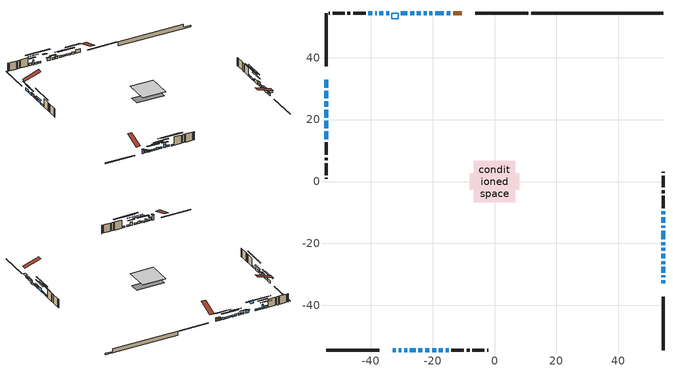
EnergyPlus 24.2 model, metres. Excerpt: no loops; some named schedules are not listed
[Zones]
conditioned space
 floor outside (Floor1 construction): -1.15,-1.15 -1.15,1.15 1.15,1.15 1.15,-1.15 z1.37
 floor adiabatic (AdiabaticFloorConstruction): -6.78,-6.78 -6.78,6.78 6.78,6.78 6.78,-6.78 z3.81
 floor foundation (Slab1 construction): -8.05,-2.59 -8.05,2.59 8.05,2.59 8.05,-2.59 z-0.99
 wall outside (RimJoist1 construction): 10.92,54.43 -6.3,54.43 / -54.43,-54.43 -37.22,-54.43 / -54.43,54.43 -54.43,37.22 / 54.43,-54.43 54.43,-37.22 z1.37:1.67
 wall outside (AdiabaticWallConstruction 1): -10.66,54.43 -13.3,54.43 z1.37:3.4
 wall outside (AdiabaticWallConstruction): 54.43,-32.85 54.43,-31.89 z1.37:2.97; -14.23,54.43 -15.5,54.43 / -22.37,-54.43 -21.09,-54.43 / -54.43,29.38 -54.43,26.84 / -23.78,54.43 -25.06,54.43 / -25.98,54.43 -27.26,54.43 / -54.43,23.16 -54.43,20.61 / -54.43,19.69 -54.43,17.14 z1.37:2.44; -16.43,54.43 -19.17,54.43 / -20.1,54.43 -21.01,54.43 / -29.17,-54.43 -28.25,-54.43 / -27.32,-54.43 -25.49,-54.43 / 54.43,-30.96 54.43,-30.35 / 54.43,-22.37 54.43,-21.45 / 54.43,-20.53 54.43,-19.61 / 54.43,-15.01 54.43,-14.25 / -54.43,16.21 -54.43,13.62 / -34.05,54.43 -34.96,54.43 / -35.89,54.43 -37.19,54.43 / -17.97,-54.43 -16.67,-54.43 / 54.43,-13.32 54.43,-11.49 / 54.43,-10.56 54.43,-9.64 z1.37:2.29; -21.94,54.43 -22.86,54.43 z1.37:2.57; -32.85,-54.43 -31.94,-54.43 / -38.12,54.43 -38.52,54.43 z1.37:4.11; -31.01,-54.43 -30.09,-54.43 / 54.43,-29.42 54.43,-27.59 / 54.43,-26.67 54.43,-25.75 / -54.43,25.91 -54.43,24.08 / 54.43,-18.68 54.43,-15.94 z1.37:3.2; -24.57,-54.43 -23.29,-54.43 / -54.43,32.85 -54.43,30.31 / -39.45,54.43 -40.72,54.43 z1.37:2.79; 54.43,-24.82 54.43,-23.3 z1.37:1.97; -28.18,54.43 -30.22,54.43 z1.37:3; -20.17,-54.43 -18.89,-54.43 z1.37:3.5; -15.74,-54.43 -14.83,-54.43 z1.37:2.13
 wall outside (Wall1 construction): -41.65,54.43 -45.69,54.43 / -13.9,-54.43 -9.86,-54.43 / -54.43,12.69 -54.43,8.66 / 54.43,-8.72 54.43,-4.68 z1.37:6.25
 wall outside (Wall2 construction): -46.62,54.43 -47.51,54.43 / -8.93,-54.43 -8.04,-54.43 / -54.43,7.73 -54.43,6.84 / 54.43,-3.75 54.43,-2.86 z1.37:6.25
 wall outside (Wall3 construction): -48.44,54.43 -52.26,54.43 / -7.11,-54.43 -3.29,-54.43 / -54.43,5.91 -54.43,2.09 / 54.43,-1.93 54.43,1.89 z1.37:6.25
 wall outside (Wall4 construction): -53.19,54.43 -53.5,54.43 / -2.36,-54.43 -2.05,-54.43 / -54.43,1.16 -54.43,0.84 / 54.43,2.82 54.43,3.13 z1.37:6.25
 wall foundation (FoundationWall1 construction): 11.85,54.43,-0.99 11.85,54.43,1.37 50.17,54.43,1.37 50.17,54.43,-0.27 54.43,54.43,-0.27 54.43,54.43,-0.99
 window (WindowConstruction 30): 54.43,-32.85 54.43,-31.89 z1.37:2.97
 window (WindowConstruction 6): -14.23,54.43 -15.5,54.43 z1.37:2.44
 window (WindowConstruction 7): -16.43,54.43 -19.17,54.43 z1.37:2.28
 window (WindowConstruction 8): -20.1,54.43 -21.01,54.43 z1.37:2.28
 window (WindowConstruction 9): -21.94,54.43 -22.86,54.43 z1.37:2.56
 window (WindowConstruction 10): -32.85,-54.43 -31.94,-54.43 z1.37:4.11
 window (WindowConstruction 11): -31.01,-54.43 -30.1,-54.43 z1.37:3.2
 window (WindowConstruction 12): -29.17,-54.43 -28.25,-54.43 z1.37:2.28
 window (WindowConstruction 13): -27.32,-54.43 -25.49,-54.43 z1.37:2.28
 window (WindowConstruction 14): -24.57,-54.43 -23.29,-54.43 z1.37:2.79
 window (WindowConstruction 15): -22.37,-54.43 -21.09,-54.43 z1.37:2.44
 window (WindowConstruction 16): -54.43,32.85 -54.43,30.31 z1.37:2.79
 window (WindowConstruction 17): -54.43,29.38 -54.43,26.84 z1.37:2.44
 window (WindowConstruction 18): 54.43,-30.96 54.43,-30.35 z1.37:2.28
 window (WindowConstruction 19): 54.43,-29.42 54.43,-27.59 z1.37:3.2
 window (WindowConstruction 20): 54.43,-26.67 54.43,-25.75 z1.37:3.2
 window (WindowConstruction): 54.43,-24.82 54.43,-23.3 z1.37:1.97
 window (WindowConstruction 21): 54.43,-22.37 54.43,-21.45 z1.37:2.28
 window (WindowConstruction 22): 54.43,-20.53 54.43,-19.61 z1.37:2.28
 window (WindowConstruction 23): -23.79,54.43 -25.06,54.43 z1.37:2.44
 window (WindowConstruction 24): -25.99,54.43 -27.26,54.43 z1.37:2.44
 window (WindowConstruction 25): -28.19,54.43 -30.22,54.43 z1.37:2.99
 window (WindowConstruction 26): -20.17,-54.43 -18.89,-54.43 z1.37:3.5
 window (WindowConstruction 27): -54.43,25.91 -54.43,24.08 z1.37:3.2
 window (WindowConstruction 28): -54.43,23.15 -54.43,20.61 z1.37:2.44
 window (WindowConstruction 1): 54.43,-18.68 54.43,-15.94 z1.37:3.2
 window (WindowConstruction 29): -54.43,19.68 -54.43,17.14 z1.37:2.44
 window (WindowConstruction 31): 54.43,-15.01 54.43,-14.25 z1.37:2.28
 window (WindowConstruction 32): -54.43,16.21 -54.43,13.62 z1.37:2.28
 window (WindowConstruction 33): -34.05,54.43 -34.96,54.43 z1.37:2.28
 window (WindowConstruction 34): -35.89,54.43 -37.19,54.43 z1.37:2.28
 window (WindowConstruction 35): -17.97,-54.43 -16.67,-54.43 z1.37:2.28
 window (WindowConstruction 2): 54.43,-13.32 54.43,-11.49 z1.37:2.28
 window (WindowConstruction 36): -15.74,-54.43 -14.83,-54.43 z1.37:2.13
 window (WindowConstruction 3): 54.43,-10.56 54.43,-9.65 z1.37:2.28
 window (WindowConstruction 4): -38.12,54.43 -38.52,54.43 z1.37:4.11
 window (WindowConstruction 5): -39.45,54.43 -40.72,54.43 z1.37:2.79
 door (Door): -10.66,54.43 -13.3,54.43 z1.37:3.4
 ceiling adiabatic (AdiabaticFloorConstruction): 6.78,-6.78 6.78,6.78 -6.78,6.78 -6.78,-6.78 z3.81
 roof outside (Roof1 construction): -9.73,54.43,6.25 -9.73,44.93,9.41 -7.22,44.93,9.41 -7.22,54.43,6.25; -33.78,-54.43,6.25 -33.78,-44.93,9.41 -36.29,-44.93,9.41 -36.29,-54.43,6.25; -54.43,33.78,6.25 -44.93,33.78,9.41 -44.93,36.29,9.41 -54.43,36.29,6.25; 54.43,-33.78,6.25 44.93,-33.78,9.41 44.93,-36.29,9.41 54.43,-36.29,6.25
 roof outside (AdiabaticRoofConstruction): -33.12,54.43,6.25 -33.12,52.56,6.87 -31.14,52.56,6.87 -31.14,54.43,6.25
 skylight (SkylightConstruction): -33.12,54.43,6.25 -33.12,52.56,6.87 -31.14,52.56,6.87 -31.14,54.43,6.25
shading: 54.43,-31.28 54.43,-33.46 55.65,-33.46 55.65,-31.28 z3.58; -19.34,54.43 -10.39,54.43 -10.39,54.84 -19.34,54.84 z6.28; -21.79,54.43 -13.81,54.43 -13.81,54.84 -21.79,54.84 z4.91; -23.63,54.43 -17.48,54.43 -17.48,54.84 -23.63,54.84 z4.91; -25.48,54.43 -19.32,54.43 -19.32,54.84 -25.48,54.84 z5.19; -31.85,-54.43 -32.94,-54.43 -32.94,-55.65 -31.85,-55.65 z4.2; -30,-54.43 -31.1,-54.43 -31.1,-55.65 -30,-55.65 z3.29; -28.16,-54.43 -29.26,-54.43 -29.26,-55.65 -28.16,-55.65 z2.38; -22.87,-54.43 -29.94,-54.43 -29.94,-54.84 -22.87,-54.84 z4.91; -20.67,-54.43 -27.19,-54.43 -27.19,-54.84 -20.67,-54.84 z5.41; -17.25,-54.43 -26.21,-54.43 -26.21,-54.84 -17.25,-54.84 z6.28; -54.43,27.69 -54.43,35.47 -54.84,35.47 -54.84,27.69 z5.41; -54.43,24.22 -54.43,32 -54.84,32 -54.84,24.22 z5.06; 54.43,-30.17 54.43,-31.14 54.84,-31.14 54.84,-30.17 z2.46; 54.43,-27.41 54.43,-29.6 54.84,-29.6 54.84,-27.41 z3.38; 54.43,-25.57 54.43,-26.84 54.84,-26.84 54.84,-25.57 z3.38; 54.43,-23.12 54.43,-25 55.65,-25 55.65,-23.12 z2.15; 54.43,-21.27 54.43,-22.55 54.84,-22.55 54.84,-21.27 z2.46; 54.43,-18.51 54.43,-21.63 54.84,-21.63 54.84,-18.51 z3.38; -25.24,54.43 -23.61,54.43 -23.61,54.84 -25.24,54.84 z2.62; -28.48,54.43 -24.77,54.43 -24.77,54.84 -28.48,54.84 z3.66; -30.4,54.43 -28.01,54.43 -28.01,54.84 -30.4,54.84 z3.17; -17.68,-54.43 -21.38,-54.43 -21.38,-54.84 -17.68,-54.84 z4.72; -54.43,23.9 -54.43,26.09 -54.84,26.09 -54.84,23.9 z3.38; -54.43,20.43 -54.43,23.33 -54.84,23.33 -54.84,20.43 z2.62; 54.43,-13.32 54.43,-21.3 54.84,-21.3 54.84,-13.32 z5.82; -54.43,15.92 -54.43,20.9 -54.84,20.9 -54.84,15.92 z3.66; 54.43,-8.58 54.43,-20.68 54.84,-20.68 54.84,-8.58 z7.95; -54.43,7.95 -54.43,21.88 -54.84,21.88 -54.84,7.95 z7.95; -40.63,54.43 -28.38,54.43 -28.38,54.84 -40.63,54.84 z7.95; -42.86,54.43 -30.22,54.43 -30.22,54.84 -42.86,54.84 z7.95; -11,-54.43 -23.63,-54.43 -23.63,-54.84 -11,-54.84 z7.95; 54.43,-7.04 54.43,-17.77 54.84,-17.77 54.84,-7.04 z6.73; -9.16,-54.43 -21.41,-54.43 -21.41,-54.84 -9.16,-54.84 z7.8; 54.43,-5.2 54.43,-15.01 54.84,-15.01 54.84,-5.2 z6.73; -41.14,54.43 -35.5,54.43 -35.5,54.84 -41.14,54.84 z6.73; -43.34,54.43 -36.83,54.43 -36.83,54.84 -43.34,54.84 z5.41
[Building]
Building 1: Terrain=Suburbs
[Site:Location]
Calgary Intl AP_AB: Latitude {deg}=51.11; Longitude {deg}=-114.02; Time Zone {hr}=-7; Elevation {m}=1084; Keep Site Location Information=Yes
[Site:GroundTemperature:Shallow]
0.326196, -1.55603, -1.70677, -0.813554, 2.7722, 6.34125, 9.43543, 11.3955, 11.562, 9.96783, 6.95256, 3.49299
[Site:WaterMainsTemperature]
Calculation Method=Schedule; Temperature Schedule=mains temperature schedule
[Material] Roughness=Rough; Thermal Absorptance=0.9
Name | Thickness {m} | Conductivity {W/m-K} | Density {kg/m3} | Specific Heat {J/kg-K} | Solar Absorptance | Visible Absorptance
asphalt or fiberglass shingles | 0.00635 | 0.162714 | 1121.4 | 1465.45 | 0.4 | 0.4
asphalt or fiberglass shingles 1 | 0.00635 | 0.162714 | 1121.4 | 1465.45 | 0.7 | 0.7
concrete 4.0 in. | 0.1016 | 1.803125 | 2242.8 | 837.4 | 0.7 | 0.7
concrete 8.0 in. | 0.2032 | 1.803125 | 2242.8 | 837.4 | 0.7 | 0.7
door material | 0.04445 | 0.053851 | 512.64 | 1214.23 | 0.7 | 0.7
exterior vertical ins | 0.0451399 | 0.029427 | 32.04 | 1214.23 | 0.7 | 0.7
floor covering | 0.0127 | 0.0433444 | 54.468 | 1339.84 | 0.6 | 0.6
floor rigid ins; roof rigid ins | 0.103632 | 0.029427 | 32.04 | 1214.23 | 0.7 | 0.7
floor rigid ins 1; roof rigid ins 1; wall rigid ins 1 | 0.512978 | 0.029427 | 32.04 | 1214.23 | 0.7 | 0.7
floor stud and cavity | 0.1397 | 0.155809 | 92.3553 | 1139.71 | 0.7 | 0.7
floor stud and cavity 1 | 0.1397 | 1.75129 | 37.0049 | 1207.88 | 0.7 | 0.7
furniture material conditioned space 1 | 0.1524 | 0.115458 | 640.8 | 1214.23 | 0.6 | 0.6
gypsum board | 0.0127 | 0.160291 | 801 | 837.4 | 0.6 | 0.6
gypsum board 1 | 0.0127 | 0.160291 | 801 | 837.4 | 0.7 | 0.7
osb sheathing 0.5 in. | 0.0127 | 0.115458 | 512.64 | 1214.23 | 0.7 | 0.7
osb sheathing 0.75 in. | 0.01905 | 0.115458 | 512.64 | 1214.23 | 0.7 | 0.7
osb sheathing 2.0 in. | 0.0508 | 0.115458 | 512.64 | 1214.23 | 0.7 | 0.7
rim joist rigid ins; wall rigid ins | 0.051816 | 0.029427 | 32.04 | 1214.23 | 0.7 | 0.7
rim joist stud and cavity | 0.0508 | 0.0467904 | 125.044 | 1163.47 | 0.6 | 0.6
roof stud and cavity | 0.2032 | 0.213 | 78.34581 | 1123.46 | 0.7 | 0.7
roof stud and cavity 1 | 0.18415 | 1.78685 | 37.0049 | 1207.88 | 0.6 | 0.6
wall stud and cavity | 0.1397 | 0.203958 | 139.0536 | 1170.24 | 0.7 | 0.7
wall stud and cavity 1 | 0.1397 | 0.289564 | 139.0536 | 1170.24 | 0.7 | 0.7
wall stud and cavity 2 | 0.1397 | 0.209893 | 139.0536 | 1170.24 | 0.7 | 0.7
wall stud and cavity 3 | 0.1397 | 0.16703 | 139.0536 | 1170.24 | 0.7 | 0.7
wall stud and cavity 4 | 0.0889 | 0.380278 | 52.3479 | 1209.89 | 0.7 | 0.7
wall stud and cavity 5 | 0.0889 | 0.391764 | 83.0341 | 1211.67 | 0.7 | 0.7
wood siding | 0.0254 | 0.102417 | 544.68 | 1172.36 | 0.4 | 0.4
wood siding 1; wood siding 2; wood siding 3 | 0.0254 | 0.102417 | 544.68 | 1172.36 | 0.7 | 0.7
[WindowMaterial:SimpleGlazingSystem]
Name | U-Factor {W/m2-K} | Solar Heat Gain Coefficient
SkylightMaterial | 3.19384 | 0.7021
WindowMaterial | 2.96278 | 0.63
WindowMaterial 1 | 2.87534 | 0.71
WindowMaterial 10 | 2.9219 | 0.67
WindowMaterial 11 | 2.78449 | 0.59
WindowMaterial 12 | 2.97868 | 0.61
WindowMaterial 13 | 2.79414 | 0.65
WindowMaterial 14 | 2.92587 | 0.66
WindowMaterial 15 | 2.42791 | 0.27
WindowMaterial 16 | 2.7913 | 0.64
WindowMaterial 17 | 2.8867 | 0.7
WindowMaterial 18 | 2.986628 | 0.61
WindowMaterial 19 | 2.96164 | 0.62
WindowMaterial 2 | 2.77711 | 0.55
WindowMaterial 20 | 2.78222 | 0.58
WindowMaterial 21 | 2.93325 | 0.65
WindowMaterial 22 | 2.773703 | 0.53
WindowMaterial 3 | 2.76916 | 0.64
WindowMaterial 4 | 2.54829 | 0.26
WindowMaterial 5 | 2.91111 | 0.67
WindowMaterial 6 | 2.77825 | 0.66
WindowMaterial 7 | 2.95029 | 0.64
WindowMaterial 8 | 2.78165 | 0.57
WindowMaterial 9 | 2.912814 | 0.68
[Construction]
AdiabaticFloorConstruction: floor stud and cavity 1, floor rigid ins 1, osb sheathing 0.75 in., floor covering
AdiabaticRoofConstruction: asphalt or fiberglass shingles 1, roof rigid ins 1, osb sheathing 0.75 in., roof stud and cavity 1
AdiabaticWallConstruction: wood siding 2, wall rigid ins 1, wall stud and cavity 4, gypsum board
AdiabaticWallConstruction 1: wood siding 3, wall rigid ins 1, wall stud and cavity 4, gypsum board
Door: door material
Floor1 construction: floor stud and cavity, floor rigid ins, osb sheathing 0.75 in., floor covering
FoundationWall1 construction: concrete 8.0 in., gypsum board 1
furniture construction conditioned space 1: furniture material conditioned space 1
PartitionWallConstruction: gypsum board, wall stud and cavity 5, gypsum board
RimJoist1 construction: wood siding 1, rim joist rigid ins, osb sheathing 2.0 in., rim joist stud and cavity
Roof1 construction: asphalt or fiberglass shingles, roof rigid ins, osb sheathing 0.75 in., roof stud and cavity, gypsum board
SkylightConstruction: SkylightMaterial
Slab1 construction: concrete 4.0 in.
Wall1 construction: wood siding, wall rigid ins, osb sheathing 0.5 in., wall stud and cavity, gypsum board
Wall2 construction: wood siding, wall rigid ins, osb sheathing 0.5 in., wall stud and cavity 1, gypsum board
Wall3 construction: wood siding, wall rigid ins, osb sheathing 0.5 in., wall stud and cavity 2, gypsum board
Wall4 construction: wood siding, wall rigid ins, osb sheathing 0.5 in., wall stud and cavity 3, gypsum board
WindowConstruction: WindowMaterial
WindowConstruction 1: WindowMaterial 1
WindowConstruction 10: WindowMaterial 9
WindowConstruction 11; WindowConstruction 20: WindowMaterial 10
WindowConstruction 12; WindowConstruction 13; WindowConstruction 21; WindowConstruction 7: WindowMaterial 7
WindowConstruction 14; WindowConstruction 16; WindowConstruction 5: WindowMaterial 5
WindowConstruction 15; WindowConstruction 24: WindowMaterial 11
WindowConstruction 17; WindowConstruction 29; WindowConstruction 6: WindowMaterial 6
WindowConstruction 18: WindowMaterial 12
WindowConstruction 19: WindowMaterial 13
WindowConstruction 2; WindowConstruction 22; WindowConstruction 33; WindowConstruction 8: WindowMaterial 2
WindowConstruction 23; WindowConstruction 28: WindowMaterial 14
WindowConstruction 25: WindowMaterial 15
WindowConstruction 26: WindowMaterial 16
WindowConstruction 27: WindowMaterial 17
WindowConstruction 3: WindowMaterial 3
WindowConstruction 30: WindowMaterial 18
WindowConstruction 31: WindowMaterial 19
WindowConstruction 32: WindowMaterial 20
WindowConstruction 34; WindowConstruction 35: WindowMaterial 21
WindowConstruction 36: WindowMaterial 22
WindowConstruction 4: WindowMaterial 4
WindowConstruction 9: WindowMaterial 8
[Zone]
conditioned space: Multiplier=1; Volume {m3}=815.9; Part of Total Floor Area=Yes
[Space]
conditioned space 1: Zone=conditioned space; Volume {m3}=815.9
[SurfaceProperty:ExposedFoundationPerimeter]
Slab1: Exposed Perimeter Calculation Method=TotalExposedPerimeter; Total Exposed Perimeter {m}=42.582
[InternalMass] Zone or ZoneList=conditioned space; Space or SpaceList=conditioned space 1
Name | Construction | Surface Area {m2}
furniture mass conditioned space 1 | furniture construction conditioned space 1 | 109.088
partition wall mass | PartitionWallConstruction | 272.72
[Lights]
interior lighting: Zone or ZoneList or Space or SpaceList=conditioned space 1; Schedule=interior lighting schedule; Design Level Calculation Method=LightingLevel; Lighting Level {W}=343.2; Return Air Fraction=0; Fraction Radiant=0.6; Fraction Visible=0.2; Fraction Replaceable=1
[People]
occupants: Zone or ZoneList or Space or SpaceList=conditioned space 1; Number of People Schedule=occupants schedule; Number of People Calculation Method=People; Number of People=3; Fraction Radiant=0.314171; Sensible Heat Fraction=0.56303; Activity Level Schedule=occupants activity schedule; Carbon Dioxide Generation Rate {m3/s-W}=0; Enable ASHRAE 55 Comfort Warnings=No; Mean Radiant Temperature Calculation Type=EnclosureAveraged
[ElectricEquipment] Zone or ZoneList or Space or SpaceList=conditioned space 1; Design Level Calculation Method=EquipmentLevel
Name | Schedule | Design Level {W} | Fraction Latent | Fraction Radiant | Fraction Lost
clothes dryer | clothes dryer schedule | 140.772 | 0.015 | 0.081 | 0.85
clothes washer | clothes washer schedule | 32.1985 | 0.03 | 0.162 | 0.7
cooking range | cooking range schedule | 215.147 | 0.08 | 0.432 | 0.2
dishwasher | dishwasher schedule | 66.8632 | 0.3 | 0.18 | 0.4
fridge | fridge schedule | 72.9452 | 0 | 0.6 | 0
mech vent bath fan 0 | mech vent bath fan 0 schedule | 50.2 | 0 | 0 | 1
mech vent bath fan 1 | mech vent bath fan 1 schedule | 50.2 | 0 | 0 | 1
mech vent house fan | mech vent house fan schedule | 0 | 0 | 0 | 1
mech vent house fan cfis | mech vent house fan cfis schedule | 0 | 0 | 0 | 0
mech vent range fan 0 | mech vent range fan 0 schedule | 57 | 0 | 0 | 1
misc plug loads | misc plug loads schedule | 494.7 | 0.045 | 0.513 | 0.1
whole house fan | Always On Discrete | 0 | 0 | 0 | 1
[OtherEquipment] Zone or ZoneList or Space or SpaceList=conditioned space 1; Design Level Calculation Method=EquipmentLevel
Name | Fuel Type | Schedule | Design Level {W} | Fraction Latent | Fraction Radiant | Fraction Lost
clothes dryer 1 | Electricity | clothes dryer schedule | 0 | 0.015 | 0.081 | 0.85
cooking range 1 | Electricity | cooking range schedule | 0 | 0.08 | 0.432 | 0.2
general water use latent | None | general water use schedule | 62.594 | 1 | 0 | 0
general water use sensible | None | general water use schedule | -61.6891 | 0 | 0.6 | 0
mech vent house fan latent load | None | Always On Discrete | 0 | 1 | 0 | 0
mech vent house fan sensible load | None | Always On Discrete | 0 | 0 | 0 | 0
water heater energy adjustment1; water heater energy adjustment2 | NaturalGas | Always On Discrete | 0.01 | 0 | 0 | 1
[ZoneInfiltration:DesignFlowRate] Zone or ZoneList or Space or SpaceList=conditioned space 1; Schedule=Always On Discrete; Design Flow Rate Calculation Method=Flow/Zone; Design Flow Rate {m3/s}=0
infil flow; natural vent flow; whole house fan flow
[Foundation:Kiva]
Foundation Kiva 1: Initial Indoor Air Temperature {C}=18; Wall Height Above Grade {m}=1.37002; Wall Depth Below Slab {m}=0.2032; Custom Block Material Name 1=exterior vertical ins; Custom Block Depth 1 {m}=2.36001; Custom Block X Position 1 {m}=0.2159; Custom Block Z Position 1 {m}=0
[Foundation:Kiva:Settings]
Soil Conductivity {W/m-K}=0.849921; Soil Density {kg/m3}=1842.3; Soil Specific Heat {J/kg-K}=418.7; Ground Solar Absorptivity=0.9; Ground Thermal Absorptivity=0.9; Ground Surface Roughness {m}=0.03; Far-Field Width {m}=40; Deep-Ground Boundary Condition=ZeroFlux; Deep-Ground Depth {m}=40; Minimum Cell Dimension {m}=0.2; Maximum Cell Growth Coefficient=3; Simulation Timestep=Timestep
[Exterior:Lights]
exterior lighting: Schedule=exterior lighting schedule; Design Level {W}=75.6
[Schedule:Week:Daily]
interior lighting schedule Week Rule - Jan1-Jan27: interior lighting schedule day, interior lighting schedule day, interior lighting schedule day, interior lighting schedule day, interior lighting schedule day, interior lighting schedule day, interior lighting schedule day, interior lighting schedule default day, interior lighting schedule default day, interior lighting schedule default day, interior lighting schedule default day, interior lighting schedule default day
interior lighting schedule Week Rule - Jan28-Feb3: interior lighting schedule day, interior lighting schedule day, interior lighting schedule day, interior lighting schedule day, interior lighting schedule day 1, interior lighting schedule day 1, interior lighting schedule day 1, interior lighting schedule default day, interior lighting schedule default day, interior lighting schedule default day, interior lighting schedule default day, interior lighting schedule default day
interior lighting schedule Week Rule - Feb4-Feb24: interior lighting schedule day 1, interior lighting schedule day 1, interior lighting schedule day 1, interior lighting schedule day 1, interior lighting schedule day 1, interior lighting schedule day 1, interior lighting schedule day 1, interior lighting schedule default day, interior lighting schedule default day, interior lighting schedule default day, interior lighting schedule default day, interior lighting schedule default day
interior lighting schedule Week Rule - Feb25-Mar3: interior lighting schedule day 1, interior lighting schedule day 1, interior lighting schedule day 1, interior lighting schedule day 1, interior lighting schedule day 2, interior lighting schedule day 2, interior lighting schedule day 2, interior lighting schedule default day, interior lighting schedule default day, interior lighting schedule default day, interior lighting schedule default day, interior lighting schedule default day
interior lighting schedule Week Rule - Mar4-Mar31: interior lighting schedule day 2, interior lighting schedule day 2, interior lighting schedule day 2, interior lighting schedule day 2, interior lighting schedule day 2, interior lighting schedule day 2, interior lighting schedule day 2, interior lighting schedule default day, interior lighting schedule default day, interior lighting schedule default day, interior lighting schedule default day, interior lighting schedule default day
interior lighting schedule Week Rule - Apr1-Apr28: interior lighting schedule day 3, interior lighting schedule day 3, interior lighting schedule day 3, interior lighting schedule day 3, interior lighting schedule day 3, interior lighting schedule day 3, interior lighting schedule day 3, interior lighting schedule default day, interior lighting schedule default day, interior lighting schedule default day, interior lighting schedule default day, interior lighting schedule default day
interior lighting schedule Week Rule - Apr29-May5: interior lighting schedule day 3, interior lighting schedule day 3, interior lighting schedule day 4, interior lighting schedule day 4, interior lighting schedule day 4, interior lighting schedule day 4, interior lighting schedule day 4, interior lighting schedule default day, interior lighting schedule default day, interior lighting schedule default day, interior lighting schedule default day, interior lighting schedule default day
interior lighting schedule Week Rule - May6-May26: interior lighting schedule day 4, interior lighting schedule day 4, interior lighting schedule day 4, interior lighting schedule day 4, interior lighting schedule day 4, interior lighting schedule day 4, interior lighting schedule day 4, interior lighting schedule default day, interior lighting schedule default day, interior lighting schedule default day, interior lighting schedule default day, interior lighting schedule default day
interior lighting schedule Week Rule - May27-Jun2: interior lighting schedule day 4, interior lighting schedule day 4, interior lighting schedule day 4, interior lighting schedule day 4, interior lighting schedule day 4, interior lighting schedule day 5, interior lighting schedule day 5, interior lighting schedule default day, interior lighting schedule default day, interior lighting schedule default day, interior lighting schedule default day, interior lighting schedule default day
interior lighting schedule Week Rule - Jun3-Jun30: interior lighting schedule day 5, interior lighting schedule day 5, interior lighting schedule day 5, interior lighting schedule day 5, interior lighting schedule day 5, interior lighting schedule day 5, interior lighting schedule day 5, interior lighting schedule default day, interior lighting schedule default day, interior lighting schedule default day, interior lighting schedule default day, interior lighting schedule default day
interior lighting schedule Week Rule - Jul1-Jul28: interior lighting schedule day 6, interior lighting schedule day 6, interior lighting schedule day 6, interior lighting schedule day 6, interior lighting schedule day 6, interior lighting schedule day 6, interior lighting schedule day 6, interior lighting schedule default day, interior lighting schedule default day, interior lighting schedule default day, interior lighting schedule default day, interior lighting schedule default day
interior lighting schedule Week Rule - Jul29-Aug4: interior lighting schedule day 6, interior lighting schedule day 6, interior lighting schedule day 6, interior lighting schedule day 7, interior lighting schedule day 7, interior lighting schedule day 7, interior lighting schedule day 7, interior lighting schedule default day, interior lighting schedule default day, interior lighting schedule default day, interior lighting schedule default day, interior lighting schedule default day
interior lighting schedule Week Rule - Aug5-Aug25: interior lighting schedule day 7, interior lighting schedule day 7, interior lighting schedule day 7, interior lighting schedule day 7, interior lighting schedule day 7, interior lighting schedule day 7, interior lighting schedule day 7, interior lighting schedule default day, interior lighting schedule default day, interior lighting schedule default day, interior lighting schedule default day, interior lighting schedule default day
interior lighting schedule Week Rule - Aug26-Sep1: interior lighting schedule day 7, interior lighting schedule day 7, interior lighting schedule day 7, interior lighting schedule day 7, interior lighting schedule day 7, interior lighting schedule day 7, interior lighting schedule day 8, interior lighting schedule default day, interior lighting schedule default day, interior lighting schedule default day, interior lighting schedule default day, interior lighting schedule default day
interior lighting schedule Week Rule - Sep2-Sep29: interior lighting schedule day 8, interior lighting schedule day 8, interior lighting schedule day 8, interior lighting schedule day 8, interior lighting schedule day 8, interior lighting schedule day 8, interior lighting schedule day 8, interior lighting schedule default day, interior lighting schedule default day, interior lighting schedule default day, interior lighting schedule default day, interior lighting schedule default day
interior lighting schedule Week Rule - Sep30-Oct6: interior lighting schedule day 8, interior lighting schedule day 9, interior lighting schedule day 9, interior lighting schedule day 9, interior lighting schedule day 9, interior lighting schedule day 9, interior lighting schedule day 9, interior lighting schedule default day, interior lighting schedule default day, interior lighting schedule default day, interior lighting schedule default day, interior lighting schedule default day
interior lighting schedule Week Rule - Oct7-Oct27: interior lighting schedule day 9, interior lighting schedule day 9, interior lighting schedule day 9, interior lighting schedule day 9, interior lighting schedule day 9, interior lighting schedule day 9, interior lighting schedule day 9, interior lighting schedule default day, interior lighting schedule default day, interior lighting schedule default day, interior lighting schedule default day, interior lighting schedule default day
interior lighting schedule Week Rule - Oct28-Nov3: interior lighting schedule day 9, interior lighting schedule day 9, interior lighting schedule day 9, interior lighting schedule day 9, interior lighting schedule day 10, interior lighting schedule day 10, interior lighting schedule day 10, interior lighting schedule default day, interior lighting schedule default day, interior lighting schedule default day, interior lighting schedule default day, interior lighting schedule default day
interior lighting schedule Week Rule - Nov4-Nov24: interior lighting schedule day 10, interior lighting schedule day 10, interior lighting schedule day 10, interior lighting schedule day 10, interior lighting schedule day 10, interior lighting schedule day 10, interior lighting schedule day 10, interior lighting schedule default day, interior lighting schedule default day, interior lighting schedule default day, interior lighting schedule default day, interior lighting schedule default day
interior lighting schedule Week Rule - Nov25-Dec1: interior lighting schedule day 10, interior lighting schedule day 10, interior lighting schedule day 10, interior lighting schedule day 10, interior lighting schedule day 10, interior lighting schedule day 10, interior lighting schedule day 11, interior lighting schedule default day, interior lighting schedule default day, interior lighting schedule default day, interior lighting schedule default day, interior lighting schedule default day
interior lighting schedule Week Rule - Dec2-Dec31: interior lighting schedule day 11, interior lighting schedule day 11, interior lighting schedule day 11, interior lighting schedule day 11, interior lighting schedule day 11, interior lighting schedule day 11, interior lighting schedule day 11, interior lighting schedule default day, interior lighting schedule default day, interior lighting schedule default day, interior lighting schedule default day, interior lighting schedule default day
occupants schedule Week Rule - Jan1-Dec31: occupants schedule day, occupants schedule day, occupants schedule day, occupants schedule day, occupants schedule day, occupants schedule day, occupants schedule day, occupants schedule default day, occupants schedule default day, occupants schedule default day, occupants schedule default day, occupants schedule default day
clothes dryer schedule Week Rule - Jan1-Dec31: clothes dryer schedule day, clothes dryer schedule day, clothes dryer schedule day, clothes dryer schedule day, clothes dryer schedule day, clothes dryer schedule day, clothes dryer schedule day, clothes dryer schedule default day, clothes dryer schedule default day, clothes dryer schedule default day, clothes dryer schedule default day, clothes dryer schedule default day
clothes washer schedule Week Rule - Jan1-Dec31: clothes washer schedule day, clothes washer schedule day, clothes washer schedule day, clothes washer schedule day, clothes washer schedule day, clothes washer schedule day, clothes washer schedule day, clothes washer schedule default day, clothes washer schedule default day, clothes washer schedule default day, clothes washer schedule default day, clothes washer schedule default day
cooking range schedule Week Rule - Jan1-Dec31: cooking range schedule day, cooking range schedule day, cooking range schedule day, cooking range schedule day, cooking range schedule day, cooking range schedule day, cooking range schedule day, cooking range schedule default day, cooking range schedule default day, cooking range schedule default day, cooking range schedule default day, cooking range schedule default day
dishwasher schedule Week Rule - Jan1-Dec31: dishwasher schedule day, dishwasher schedule day, dishwasher schedule day, dishwasher schedule day, dishwasher schedule day, dishwasher schedule day, dishwasher schedule day, dishwasher schedule default day, dishwasher schedule default day, dishwasher schedule default day, dishwasher schedule default day, dishwasher schedule default day
mech vent bath fan 0 schedule Week Rule - Jan1-Dec31: mech vent bath fan 0 schedule day, mech vent bath fan 0 schedule day, mech vent bath fan 0 schedule day, mech vent bath fan 0 schedule day, mech vent bath fan 0 schedule day, mech vent bath fan 0 schedule day, mech vent bath fan 0 schedule day, mech vent bath fan 0 schedule default day, mech vent bath fan 0 schedule default day, mech vent bath fan 0 schedule default day, mech vent bath fan 0 schedule default day, mech vent bath fan 0 schedule default day
mech vent bath fan 1 schedule Week Rule - Jan1-Dec31: mech vent bath fan 1 schedule day, mech vent bath fan 1 schedule day, mech vent bath fan 1 schedule day, mech vent bath fan 1 schedule day, mech vent bath fan 1 schedule day, mech vent bath fan 1 schedule day, mech vent bath fan 1 schedule day, mech vent bath fan 1 schedule default day, mech vent bath fan 1 schedule default day, mech vent bath fan 1 schedule default day, mech vent bath fan 1 schedule default day, mech vent bath fan 1 schedule default day
[Schedule:Year]
interior lighting schedule: interior lighting schedule Week Rule - Jan1-Jan27, 1, 1, 1, 27, interior lighting schedule Week Rule - Jan28-Feb3, 1, 28, 2, 3, interior lighting schedule Week Rule - Feb4-Feb24, 2, 4, 2, 24, interior lighting schedule Week Rule - Feb25-Mar3, 2, 25, 3, 3, interior lighting schedule Week Rule - Mar4-Mar31, 3, 4, 3, 31, interior lighting schedule Week Rule - Apr1-Apr28, 4, 1, 4, 28, interior lighting schedule Week Rule - Apr29-May5, 4, 29, 5, 5, interior lighting schedule Week Rule - May6-May26, 5, 6, 5, 26, interior lighting schedule Week Rule - May27-Jun2, 5, 27, 6, 2, interior lighting schedule Week Rule - Jun3-Jun30, 6, 3, 6, 30, interior lighting schedule Week Rule - Jul1-Jul28, 7, 1, 7, 28, interior lighting schedule Week Rule - Jul29-Aug4, 7, 29, 8, 4, interior lighting schedule Week Rule - Aug5-Aug25, 8, 5, 8, 25, interior lighting schedule Week Rule - Aug26-Sep1, 8, 26, 9, 1, interior lighting schedule Week Rule - Sep2-Sep29, 9, 2, 9, 29, interior lighting schedule Week Rule - Sep30-Oct6, 9, 30, 10, 6, interior lighting schedule Week Rule - Oct7-Oct27, 10, 7, 10, 27, interior lighting schedule Week Rule - Oct28-Nov3, 10, 28, 11, 3, interior lighting schedule Week Rule - Nov4-Nov24, 11, 4, 11, 24, interior lighting schedule Week Rule - Nov25-Dec1, 11, 25, 12, 1, interior lighting schedule Week Rule - Dec2-Dec31, 12, 2, 12, 31
occupants schedule: occupants schedule Week Rule - Jan1-Dec31, 1, 1, 12, 31
clothes dryer schedule: clothes dryer schedule Week Rule - Jan1-Dec31, 1, 1, 12, 31
clothes washer schedule: clothes washer schedule Week Rule - Jan1-Dec31, 1, 1, 12, 31
cooking range schedule: cooking range schedule Week Rule - Jan1-Dec31, 1, 1, 12, 31
dishwasher schedule: dishwasher schedule Week Rule - Jan1-Dec31, 1, 1, 12, 31
mech vent bath fan 0 schedule: mech vent bath fan 0 schedule Week Rule - Jan1-Dec31, 1, 1, 12, 31
mech vent bath fan 1 schedule: mech vent bath fan 1 schedule Week Rule - Jan1-Dec31, 1, 1, 12, 31
mech vent range fan 0 schedule: mech vent range fan 0 schedule Week Rule - Jan1-Dec31, 1, 1, 12, 31
misc plug loads schedule: misc plug loads schedule Week Rule - Jan1-Dec31, 1, 1, 12, 31
general water use schedule: general water use schedule Week Rule - Jan1-Dec31, 1, 1, 12, 31
exterior lighting schedule: exterior lighting schedule Week Rule - Jan1-Jan27, 1, 1, 1, 27, exterior lighting schedule Week Rule - Jan28-Feb3, 1, 28, 2, 3, exterior lighting schedule Week Rule - Feb4-Feb24, 2, 4, 2, 24, exterior lighting schedule Week Rule - Feb25-Mar3, 2, 25, 3, 3, exterior lighting schedule Week Rule - Mar4-Mar31, 3, 4, 3, 31, exterior lighting schedule Week Rule - Apr1-Apr28, 4, 1, 4, 28, exterior lighting schedule Week Rule - Apr29-May5, 4, 29, 5, 5, exterior lighting schedule Week Rule - May6-May26, 5, 6, 5, 26, exterior lighting schedule Week Rule - May27-Jun2, 5, 27, 6, 2, exterior lighting schedule Week Rule - Jun3-Jun30, 6, 3, 6, 30, exterior lighting schedule Week Rule - Jul1-Jul28, 7, 1, 7, 28, exterior lighting schedule Week Rule - Jul29-Aug4, 7, 29, 8, 4, exterior lighting schedule Week Rule - Aug5-Aug25, 8, 5, 8, 25, exterior lighting schedule Week Rule - Aug26-Sep1, 8, 26, 9, 1, exterior lighting schedule Week Rule - Sep2-Sep29, 9, 2, 9, 29, exterior lighting schedule Week Rule - Sep30-Oct6, 9, 30, 10, 6, exterior lighting schedule Week Rule - Oct7-Oct27, 10, 7, 10, 27, exterior lighting schedule Week Rule - Oct28-Nov3, 10, 28, 11, 3, exterior lighting schedule Week Rule - Nov4-Nov24, 11, 4, 11, 24, exterior lighting schedule Week Rule - Nov25-Dec1, 11, 25, 12, 1, exterior lighting schedule Week Rule - Dec2-Dec31, 12, 2, 12, 31
[Schedule:Constant]
Name | Hourly Value
occupants activity schedule | 117.228
fridge schedule | 0
mech vent house fan schedule; mech vent house fan cfis schedule; Always On Discrete | 1
[Schedule:Compact]
mains temperature schedule: Through: 01/01, For: AllDays, Until: 24:00, 5.30611, Through: 01/02, For: AllDays, Until: 24:00, 5.24556, Through: 01/03, For: AllDays, Until: 24:00, 5.18611, Through: 01/04, For: AllDays, Until: 24:00, 5.12778, Through: 01/05, For: AllDays, Until: 24:00, 5.07, Through: 01/06, For: AllDays, Until: 24:00, 5.01278, Through: 01/07, For: AllDays, Until: 24:00, 4.95722, Through: 01/08, For: AllDays, Until: 24:00, 4.90222, Through: 01/09, For: AllDays, Until: 24:00, 4.84778, Through: 01/10, For: AllDays, Until: 24:00, 4.795, Through: 01/11, For: AllDays, Until: 24:00, 4.74278, Through: 01/12, For: AllDays, Until: 24:00, 4.69167, Through: 01/13, For: AllDays, Until: 24:00, 4.64111, Through: 01/14, For: AllDays, Until: 24:00, 4.59222, Through: 01/15, For: AllDays, Until: 24:00, 4.54389, Through: 01/16, For: AllDays, Until: 24:00, 4.49722, Through: 01/17, For: AllDays, Until: 24:00, 4.45111, Through: 01/18, For: AllDays, Until: 24:00, 4.40611, Through: 01/19, For: AllDays, Until: 24:00, 4.36222, Through: 01/20, For: AllDays, Until: 24:00, 4.32, Through: 01/21, For: AllDays, Until: 24:00, 4.27833, Through: 01/22, For: AllDays, Until: 24:00, 4.23778, Through: 01/23, For: AllDays, Until: 24:00, 4.19833, Through: 01/24, For: AllDays, Until: 24:00, 4.16056, Through: 01/25, For: AllDays, Until: 24:00, 4.12333, Through: 01/26, For: AllDays, Until: 24:00, 4.08778, Through: 01/27, For: AllDays, Until: 24:00, 4.05278, Through: 01/28, For: AllDays, Until: 24:00, 4.01944, Through: 01/29, For: AllDays, Until: 24:00, 3.98722, Through: 01/30, For: AllDays, Until: 24:00, 3.95611, Through: 01/31, For: AllDays, Until: 24:00, 3.92667, Through: 02/01, For: AllDays, Until: 24:00, 3.89778, Through: 02/02, For: AllDays, Until: 24:00, 3.87056, Through: 02/03, For: AllDays, Until: 24:00, 3.84444, Through: 02/04, For: AllDays, Until: 24:00, 3.82, Through: 02/05, For: AllDays, Until: 24:00, 3.79611, Through: 02/06, For: AllDays, Until: 24:00, 3.77389, Through: 02/07, For: AllDays, Until: 24:00, 3.75333, Through: 02/08, For: AllDays, Until: 24:00, 3.73333, Through: 02/09, For: AllDays, Until: 24:00, 3.715, Through: 02/10, For: AllDays, Until: 24:00, 3.69778, Through: 02/11, For: AllDays, Until: 24:00, 3.68222, Through: 02/12, For: AllDays, Until: 24:00, 3.66778, Through: 02/13, For: AllDays, Until: 24:00, 3.65444, Through: 02/14, For: AllDays, Until: 24:00, 3.64278, Through: 02/15, For: AllDays, Until: 24:00, 3.63222, Through: 02/16, For: AllDays, Until: 24:00, 3.62278, Through: 02/17, For: AllDays, Until: 24:00, 3.615, Through: 02/18, For: AllDays, Until: 24:00, 3.60833, Through: 02/19, For: AllDays, Until: 24:00, 3.60333, Through: 02/20, For: AllDays, Until: 24:00, 3.59944, Through: 02/21, For: AllDays, Until: 24:00, 3.59667, Through: 02/22, For: AllDays, Until: 24:00, 3.59556, Through: 02/23, For: AllDays, Until: 24:00, 3.59556, Through: 02/24, For: AllDays, Until: 24:00, 3.59722, Through: 02/25, For: AllDays, Until: 24:00, 3.6, Through: 02/26, For: AllDays, Until: 24:00, 3.60389, Through: 02/27, For: AllDays, Until: 24:00, 3.60944, Through: 02/28, For: AllDays, Until: 24:00, 3.61611, Through: 03/01, For: AllDays, Until: 24:00, 3.62444, Through: 03/02, For: AllDays, Until: 24:00, 3.63333, Through: 03/03, For: AllDays, Until: 24:00, 3.64444, Through: 03/04, For: AllDays, Until: 24:00, 3.65611, Through: 03/05, For: AllDays, Until: 24:00, 3.67, Through: 03/06, For: AllDays, Until: 24:00, 3.68444, Through: 03/07, For: AllDays, Until: 24:00, 3.70056, Through: 03/08, For: AllDays, Until: 24:00, 3.71778, Through: 03/09, For: AllDays, Until: 24:00, 3.73611, Through: 03/10, For: AllDays, Until: 24:00, 3.75611, Through: 03/11, For: AllDays, Until: 24:00, 3.77722, Through: 03/12, For: AllDays, Until: 24:00, 3.79944, Through: 03/13, For: AllDays, Until: 24:00, 3.82333, Through: 03/14, For: AllDays, Until: 24:00, 3.84833, Through: 03/15, For: AllDays, Until: 24:00, 3.87444, Through: 03/16, For: AllDays, Until: 24:00, 3.90222, Through: 03/17, For: AllDays, Until: 24:00, 3.93056, Through: 03/18, For: AllDays, Until: 24:00, 3.96056, Through: 03/19, For: AllDays, Until: 24:00, 3.99167, Through: 03/20, For: AllDays, Until: 24:00, 4.02444, Through: 03/21, For: AllDays, Until: 24:00, 4.05778, Through: 03/22, For: AllDays, Until: 24:00, 4.09278, Through: 03/23, For: AllDays, Until: 24:00, 4.12833, Through: 03/24, For: AllDays, Until: 24:00, 4.16556, Through: 03/25, For: AllDays, Until: 24:00, 4.20389, Through: 03/26, For: AllDays, Until: 24:00, 4.24333, Through: 03/27, For: AllDays, Until: 24:00, 4.28389, Through: 03/28, For: AllDays, Until: 24:00, 4.32611, Through: 03/29, For: AllDays, Until: 24:00, 4.36889, Through: 03/30, For: AllDays, Until: 24:00, 4.41278, Through: 03/31, For: AllDays, Until: 24:00, 4.45778, Through: 04/01, For: AllDays, Until: 24:00, 4.50389, Through: 04/02, For: AllDays, Until: 24:00, 4.55111, Through: 04/03, For: AllDays, Until: 24:00, 4.59944, Through: 04/04, For: AllDays, Until: 24:00, 4.64833, Through: 04/05, For: AllDays, Until: 24:00, 4.69889, Through: 04/06, For: AllDays, Until: 24:00, 4.75, Through: 04/07, For: AllDays, Until: 24:00, 4.80222, Through: 04/08, For: AllDays, Until: 24:00, 4.85556, Through: 04/09, For: AllDays, Until: 24:00, 4.91, Through: 04/10, For: AllDays, Until: 24:00, 4.965, Through: 04/11, For: AllDays, Until: 24:00, 5.02111, Through: 04/12, For: AllDays, Until: 24:00, 5.07833, Through: 04/13, For: AllDays, Until: 24:00, 5.13611, Through: 04/14, For: AllDays, Until: 24:00, 5.195, Through: 04/15, For: AllDays, Until: 24:00, 5.25444, Through: 04/16, For: AllDays, Until: 24:00, 5.315, Through: 04/17, For: AllDays, Until: 24:00, 5.37611, Through: 04/18, For: AllDays, Until: 24:00, 5.43833, Through: 04/19, For: AllDays, Until: 24:00, 5.50111, Through: 04/20, For: AllDays, Until: 24:00, 5.565, Through: 04/21, For: AllDays, Until: 24:00, 5.62944, Through: 04/22, For: AllDays, Until: 24:00, 5.69444, Through: 04/23, For: AllDays, Until: 24:00, 5.76, Through: 04/24, For: AllDays, Until: 24:00, 5.82667, Through: 04/25, For: AllDays, Until: 24:00, 5.89389, Through: 04/26, For: AllDays, Until: 24:00, 5.96167, Through: 04/27, For: AllDays, Until: 24:00, 6.03056, Through: 04/28, For: AllDays, Until: 24:00, 6.09944, Through: 04/29, For: AllDays, Until: 24:00, 6.16944, Through: 04/30, For: AllDays, Until: 24:00, 6.23944, Through: 05/01, For: AllDays, Until: 24:00, 6.31056, Through: 05/02, For: AllDays, Until: 24:00, 6.38167, Through: 05/03, For: AllDays, Until: 24:00, 6.45333, Through: 05/04, For: AllDays, Until: 24:00, 6.52611, Through: 05/05, For: AllDays, Until: 24:00, 6.59889, Through: 05/06, For: AllDays, Until: 24:00, 6.67167, Through: 05/07, For: AllDays, Until: 24:00, 6.74556, Through: 05/08, For: AllDays, Until: 24:00, 6.81944, Through: 05/09, For: AllDays, Until: 24:00, 6.89389, Through: 05/10, For: AllDays, Until: 24:00, 6.96889, Through: 05/11, For: AllDays, Until: 24:00, 7.04389, Through: 05/12, For: AllDays, Until: 24:00, 7.11944, Through: 05/13, For: AllDays, Until: 24:00, 7.195, Through: 05/14, For: AllDays, Until: 24:00, 7.27111, Through: 05/15, For: AllDays, Until: 24:00, 7.34722, Through: 05/16, For: AllDays, Until: 24:00, 7.42389, Through: 05/17, For: AllDays, Until: 24:00, 7.50056, Through: 05/18, For: AllDays, Until: 24:00, 7.57722, Through: 05/19, For: AllDays, Until: 24:00, 7.65444, Through: 05/20, For: AllDays, Until: 24:00, 7.73167, Through: 05/21, For: AllDays, Until: 24:00, 7.80889, Through: 05/22, For: AllDays, Until: 24:00, 7.88611, Through: 05/23, For: AllDays, Until: 24:00, 7.96333, Through: 05/24, For: AllDays, Until: 24:00, 8.04111, Through: 05/25, For: AllDays, Until: 24:00, 8.11833, Through: 05/26, For: AllDays, Until: 24:00, 8.19611, Through: 05/27, For: AllDays, Until: 24:00, 8.27333, Through: 05/28, For: AllDays, Until: 24:00, 8.35056, Through: 05/29, For: AllDays, Until: 24:00, 8.42778, Through: 05/30, For: AllDays, Until: 24:00, 8.505, Through: 05/31, For: AllDays, Until: 24:00, 8.58222, Through: 06/01, For: AllDays, Until: 24:00, 8.65889, Through: 06/02, For: AllDays, Until: 24:00, 8.73556, Through: 06/03, For: AllDays, Until: 24:00, 8.81222, Through: 06/04, For: AllDays, Until: 24:00, 8.88889, Through: 06/05, For: AllDays, Until: 24:00, 8.965, Through: 06/06, For: AllDays, Until: 24:00, 9.04056, Through: 06/07, For: AllDays, Until: 24:00, 9.11611, Through: 06/08, For: AllDays, Until: 24:00, 9.19167, Through: 06/09, For: AllDays, Until: 24:00, 9.26667, Through: 06/10, For: AllDays, Until: 24:00, 9.34111, Through: 06/11, For: AllDays, Until: 24:00, 9.41556, Through: 06/12, For: AllDays, Until: 24:00, 9.48889, Through: 06/13, For: AllDays, Until: 24:00, 9.56278, Through: 06/14, For: AllDays, Until: 24:00, 9.63556, Through: 06/15, For: AllDays, Until: 24:00, 9.70833, Through: 06/16, For: AllDays, Until: 24:00, 9.78, Through: 06/17, For: AllDays, Until: 24:00, 9.85167, Through: 06/18, For: AllDays, Until: 24:00, 9.92278, Through: 06/19, For: AllDays, Until: 24:00, 9.99333, Through: 06/20, For: AllDays, Until: 24:00, 10.0633, Through: 06/21, For: AllDays, Until: 24:00, 10.1328, Through: 06/22, For: AllDays, Until: 24:00, 10.2011, Through: 06/23, For: AllDays, Until: 24:00, 10.2694, Through: 06/24, For: AllDays, Until: 24:00, 10.3367, Through: 06/25, For: AllDays, Until: 24:00, 10.4039, Through: 06/26, For: AllDays, Until: 24:00, 10.47, Through: 06/27, For: AllDays, Until: 24:00, 10.5356, Through: 06/28, For: AllDays, Until: 24:00, 10.6, Through: 06/29, For: AllDays, Until: 24:00, 10.6639, Through: 06/30, For: AllDays, Until: 24:00, 10.7272, Through: 07/01, For: AllDays, Until: 24:00, 10.7894, Through: 07/02, For: AllDays, Until: 24:00, 10.8511, Through: 07/03, For: AllDays, Until: 24:00, 10.9122, Through: 07/04, For: AllDays, Until: 24:00, 10.9722, Through: 07/05, For: AllDays, Until: 24:00, 11.0311, Through: 07/06, For: AllDays, Until: 24:00, 11.0894, Through: 07/07, For: AllDays, Until: 24:00, 11.1467, Through: 07/08, For: AllDays, Until: 24:00, 11.2033, Through: 07/09, For: AllDays, Until: 24:00, 11.2589, Through: 07/10, For: AllDays, Until: 24:00, 11.3133, Through: 07/11, For: AllDays, Until: 24:00, 11.3672, Through: 07/12, For: AllDays, Until: 24:00, 11.42, Through: 07/13, For: AllDays, Until: 24:00, 11.4717, Through: 07/14, For: AllDays, Until: 24:00, 11.5222, Through: 07/15, For: AllDays, Until: 24:00, 11.5717, Through: 07/16, For: AllDays, Until: 24:00, 11.6206, Through: 07/17, For: AllDays, Until: 24:00, 11.6683, Through: 07/18, For: AllDays, Until: 24:00, 11.715, Through: 07/19, For: AllDays, Until: 24:00, 11.76, Through: 07/20, For: AllDays, Until: 24:00, 11.8044, Through: 07/21, For: AllDays, Until: 24:00, 11.8478, Through: 07/22, For: AllDays, Until: 24:00, 11.89, Through: 07/23, For: AllDays, Until: 24:00, 11.9311, Through: 07/24, For: AllDays, Until: 24:00, 11.9711, Through: 07/25, For: AllDays, Until: 24:00, 12.01, Through: 07/26, For: AllDays, Until: 24:00, 12.0478, Through: 07/27, For: AllDays, Until: 24:00, 12.0839, Through: 07/28, For: AllDays, Until: 24:00, 12.1194, Through: 07/29, For: AllDays, Until: 24:00, 12.1533, Through: 07/30, For: AllDays, Until: 24:00, 12.1861, Through: 07/31, For: AllDays, Until: 24:00, 12.2178, Through: 08/01, For: AllDays, Until: 24:00, 12.2483, Through: 08/02, For: AllDays, Until: 24:00, 12.2778, Through: 08/03, For: AllDays, Until: 24:00, 12.3056, Through: 08/04, For: AllDays, Until: 24:00, 12.3322, Through: 08/05, For: AllDays, Until: 24:00, 12.3578, Through: 08/06, For: AllDays, Until: 24:00, 12.3822, Through: 08/07, For: AllDays, Until: 24:00, 12.405, Through: 08/08, For: AllDays, Until: 24:00, 12.4267, Through: 08/09, For: AllDays, Until: 24:00, 12.4472, Through: 08/10, For: AllDays, Until: 24:00, 12.4661, Through: 08/11, For: AllDays, Until: 24:00, 12.4839, Through: 08/12, For: AllDays, Until: 24:00, 12.5006, Through: 08/13, For: AllDays, Until: 24:00, 12.5156, Through: 08/14, For: AllDays, Until: 24:00, 12.5294, Through: 08/15, For: AllDays, Until: 24:00, 12.5422, Through: 08/16, For: AllDays, Until: 24:00, 12.5533, Through: 08/17, For: AllDays, Until: 24:00, 12.5633, Through: 08/18, For: AllDays, Until: 24:00, 12.5722, Through: 08/19, For: AllDays, Until: 24:00, 12.5794, Through: 08/20, For: AllDays, Until: 24:00, 12.585, Through: 08/21, For: AllDays, Until: 24:00, 12.59, Through: 08/22, For: AllDays, Until: 24:00, 12.5933, Through: 08/23, For: AllDays, Until: 24:00, 12.595, Through: 08/24, For: AllDays, Until: 24:00, 12.5961, Through: 08/25, For: AllDays, Until: 24:00, 12.595, Through: 08/26, For: AllDays, Until: 24:00, 12.5933, Through: 08/27, For: AllDays, Until: 24:00, 12.59, Through: 08/28, For: AllDays, Until: 24:00, 12.585, Through: 08/29, For: AllDays, Until: 24:00, 12.5789, Through: 08/30, For: AllDays, Until: 24:00, 12.5717, Through: 08/31, For: AllDays, Until: 24:00, 12.5633, Through: 09/01, For: AllDays, Until: 24:00, 12.5533, Through: 09/02, For: AllDays, Until: 24:00, 12.5417, Through: 09/03, For: AllDays, Until: 24:00, 12.5289, Through: 09/04, For: AllDays, Until: 24:00, 12.515, Through: 09/05, For: AllDays, Until: 24:00, 12.5, Through: 09/06, For: AllDays, Until: 24:00, 12.4833, Through: 09/07, For: AllDays, Until: 24:00, 12.4656, Through: 09/08, For: AllDays, Until: 24:00, 12.4467, Through: 09/09, For: AllDays, Until: 24:00, 12.4261, Through: 09/10, For: AllDays, Until: 24:00, 12.4044, Through: 09/11, For: AllDays, Until: 24:00, 12.3811, Through: 09/12, For: AllDays, Until: 24:00, 12.3572, Through: 09/13, For: AllDays, Until: 24:00, 12.3317, Through: 09/14, For: AllDays, Until: 24:00, 12.3044, Through: 09/15, For: AllDays, Until: 24:00, 12.2767, Through: 09/16, For: AllDays, Until: 24:00, 12.2472, Through: 09/17, For: AllDays, Until: 24:00, 12.2167, Through: 09/18, For: AllDays, Until: 24:00, 12.185, Through: 09/19, For: AllDays, Until: 24:00, 12.1522, Through: 09/20, For: AllDays, Until: 24:00, 12.1183, Through: 09/21, For: AllDays, Until: 24:00, 12.0828, Through: 09/22, For: AllDays, Until: 24:00, 12.0461, Through: 09/23, For: AllDays, Until: 24:00, 12.0089, Through: 09/24, For: AllDays, Until: 24:00, 11.97, Through: 09/25, For: AllDays, Until: 24:00, 11.93, Through: 09/26, For: AllDays, Until: 24:00, 11.8889, Through: 09/27, For: AllDays, Until: 24:00, 11.8467, Through: 09/28, For: AllDays, Until: 24:00, 11.8033, Through: 09/29, For: AllDays, Until: 24:00, 11.7589, Through: 09/30, For: AllDays, Until: 24:00, 11.7133, Through: 10/01, For: AllDays, Until: 24:00, 11.6667, Through: 10/02, For: AllDays, Until: 24:00, 11.6189, Through: 10/03, For: AllDays, Until: 24:00, 11.5706, Through: 10/04, For: AllDays, Until: 24:00, 11.5206, Through: 10/05, For: AllDays, Until: 24:00, 11.47, Through: 10/06, For: AllDays, Until: 24:00, 11.4183, Through: 10/07, For: AllDays, Until: 24:00, 11.3656, Through: 10/08, For: AllDays, Until: 24:00, 11.3117, Through: 10/09, For: AllDays, Until: 24:00, 11.2572, Through: 10/10, For: AllDays, Until: 24:00, 11.2017, Through: 10/11, For: AllDays, Until: 24:00, 11.145, Through: 10/12, For: AllDays, Until: 24:00, 11.0878, Through: 10/13, For: AllDays, Until: 24:00, 11.0294, Through: 10/14, For: AllDays, Until: 24:00, 10.97, Through: 10/15, For: AllDays, Until: 24:00, 10.91, Through: 10/16, For: AllDays, Until: 24:00, 10.8494, Through: 10/17, For: AllDays, Until: 24:00, 10.7878, Through: 10/18, For: AllDays, Until: 24:00, 10.725, Through: 10/19, For: AllDays, Until: 24:00, 10.6617, Through: 10/20, For: AllDays, Until: 24:00, 10.5978, Through: 10/21, For: AllDays, Until: 24:00, 10.5333, Through: 10/22, For: AllDays, Until: 24:00, 10.4678, Through: 10/23, For: AllDays, Until: 24:00, 10.4017, Through: 10/24, For: AllDays, Until: 24:00, 10.3344, Through: 10/25, For: AllDays, Until: 24:00, 10.2672, Through: 10/26, For: AllDays, Until: 24:00, 10.1989, Through: 10/27, For: AllDays, Until: 24:00, 10.1306, Through: 10/28, For: AllDays, Until: 24:00, 10.0611, Through: 10/29, For: AllDays, Until: 24:00, 9.99111, Through: 10/30, For: AllDays, Until: 24:00, 9.92056, Through: 10/31, For: AllDays, Until: 24:00, 9.84944, Through: 11/01, For: AllDays, Until: 24:00, 9.77778, Through: 11/02, For: AllDays, Until: 24:00, 9.70556, Through: 11/03, For: AllDays, Until: 24:00, 9.63333, Through: 11/04, For: AllDays, Until: 24:00, 9.56, Through: 11/05, For: AllDays, Until: 24:00, 9.48667, Through: 11/06, For: AllDays, Until: 24:00, 9.41278, Through: 11/07, For: AllDays, Until: 24:00, 9.33889, Through: 11/08, For: AllDays, Until: 24:00, 9.26389, Through: 11/09, For: AllDays, Until: 24:00, 9.18889, Through: 11/10, For: AllDays, Until: 24:00, 9.11389, Through: 11/11, For: AllDays, Until: 24:00, 9.03833, Through: 11/12, For: AllDays, Until: 24:00, 8.96222, Through: 11/13, For: AllDays, Until: 24:00, 8.88611, Through: 11/14, For: AllDays, Until: 24:00, 8.81, Through: 11/15, For: AllDays, Until: 24:00, 8.73333, Through: 11/16, For: AllDays, Until: 24:00, 8.65667, Through: 11/17, For: AllDays, Until: 24:00, 8.57944, Through: 11/18, For: AllDays, Until: 24:00, 8.50278, Through: 11/19, For: AllDays, Until: 24:00, 8.42556, Through: 11/20, For: AllDays, Until: 24:00, 8.34833, Through: 11/21, For: AllDays, Until: 24:00, 8.27056, Through: 11/22, For: AllDays, Until: 24:00, 8.19333, Through: 11/23, For: AllDays, Until: 24:00, 8.11611, Through: 11/24, For: AllDays, Until: 24:00, 8.03833, Through: 11/25, For: AllDays, Until: 24:00, 7.96111, Through: 11/26, For: AllDays, Until: 24:00, 7.88389, Through: 11/27, For: AllDays, Until: 24:00, 7.80611, Through: 11/28, For: AllDays, Until: 24:00, 7.72889, Through: 11/29, For: AllDays, Until: 24:00, 7.65222, Through: 11/30, For: AllDays, Until: 24:00, 7.575, Through: 12/01, For: AllDays, Until: 24:00, 7.49833, Through: 12/02, For: AllDays, Until: 24:00, 7.42167, Through: 12/03, For: AllDays, Until: 24:00, 7.345, Through: 12/04, For: AllDays, Until: 24:00, 7.26889, Through: 12/05, For: AllDays, Until: 24:00, 7.19278, Through: 12/06, For: AllDays, Until: 24:00, 7.11722, Through: 12/07, For: AllDays, Until: 24:00, 7.04167, Through: 12/08, For: AllDays, Until: 24:00, 6.96667, Through: 12/09, For: AllDays, Until: 24:00, 6.89167, Through: 12/10, For: AllDays, Until: 24:00, 6.81722, Through: 12/11, For: AllDays, Until: 24:00, 6.74333, Through: 12/12, For: AllDays, Until: 24:00, 6.66944, Through: 12/13, For: AllDays, Until: 24:00, 6.59611, Through: 12/14, For: AllDays, Until: 24:00, 6.52333, Through: 12/15, For: AllDays, Until: 24:00, 6.45111, Through: 12/16, For: AllDays, Until: 24:00, 6.37944, Through: 12/17, For: AllDays, Until: 24:00, 6.30778, Through: 12/18, For: AllDays, Until: 24:00, 6.23722, Through: 12/19, For: AllDays, Until: 24:00, 6.16667, Through: 12/20, For: AllDays, Until: 24:00, 6.09722, Through: 12/21, For: AllDays, Until: 24:00, 6.02833, Through: 12/22, For: AllDays, Until: 24:00, 5.95944, Through: 12/23, For: AllDays, Until: 24:00, 5.89167, Through: 12/24, For: AllDays, Until: 24:00, 5.82444, Through: 12/25, For: AllDays, Until: 24:00, 5.75833, Through: 12/26, For: AllDays, Until: 24:00, 5.69222, Through: 12/27, For: AllDays, Until: 24:00, 5.62722, Through: 12/28, For: AllDays, Until: 24:00, 5.56278, Through: 12/29, For: AllDays, Until: 24:00, 5.49889, Through: 12/30, For: AllDays, Until: 24:00, 5.43611, Through: 12/31, For: AllDays, Until: 24:00, 5.37444
